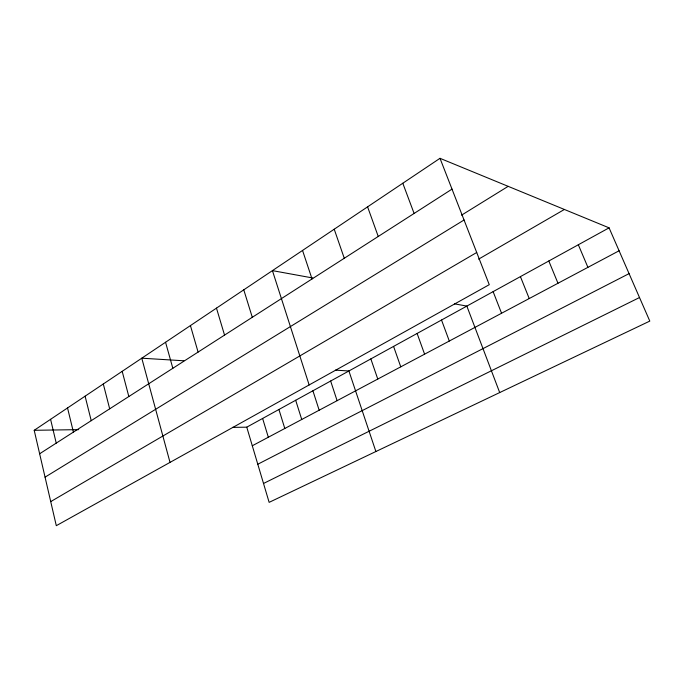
<?xml version="1.0" encoding="UTF-8"?>
<svg xmlns="http://www.w3.org/2000/svg" width="684" height="684" viewBox="0 0 684 684"><rect width="100%" height="100%" fill="white"/><g stroke="black" fill="none" stroke-linecap="round" stroke-linejoin="round"><path stroke-width="1.03" d="M440 158.312L489.265 284.689L56.302 525.688L34.2 430.296L440 158.312L609.076 227.84L649.8 321.095L269.137 502.355L246.762 427.175L232.603 427.38M39.638 453.774L452.013 189.126M461.563 215.152L508.161 186.339M45.059 477.158L464.051 220M50.727 501.611L476.714 252.49M478.603 259.151L564.394 209.466M246.762 427.175L609.076 227.84M252.293 445.763L619.097 250.772M257.791 464.231L629.075 273.626M263.52 483.468L639.514 297.531M34.2 430.296L78.669 429.637M183.834 360.784L141.776 358.194L170.017 462.393M335.399 370.147L348.9 370.976L375.892 451.526M312.776 277.986L272.429 270.625L309.151 384.947M454.484 303.841L466.839 306.09L499.696 392.573M578.331 244.752L587.915 267.35M548.807 260.997L557.982 283.262M520.421 276.618L529.219 298.549M493.121 291.632L501.56 313.255M402.799 183.244L414.102 213.451M441.522 320.026L449.303 341.034M417.112 333.45L424.593 354.175M367.59 206.842L378.243 236.467M393.574 346.403L400.764 366.838M334.219 229.208L344.274 258.27M370.848 358.903L377.773 379.064M302.542 250.438L312.041 278.961M330.646 381.022L337.101 400.679M312.913 390.778L319.171 410.22M295.676 400.26L301.738 419.48M243.778 289.828L252.293 317.308M278.918 409.477L284.8 428.483M262.622 418.446L268.325 437.247M216.469 308.125L224.549 335.109M190.426 325.584L198.095 352.089M165.554 342.257L172.838 368.291M122.18 371.327L128.831 396.532M103.301 383.981L109.679 408.827M85.098 396.181L91.228 420.669M67.536 407.946L73.419 432.1M50.582 419.318L56.233 443.129"/></g></svg>
